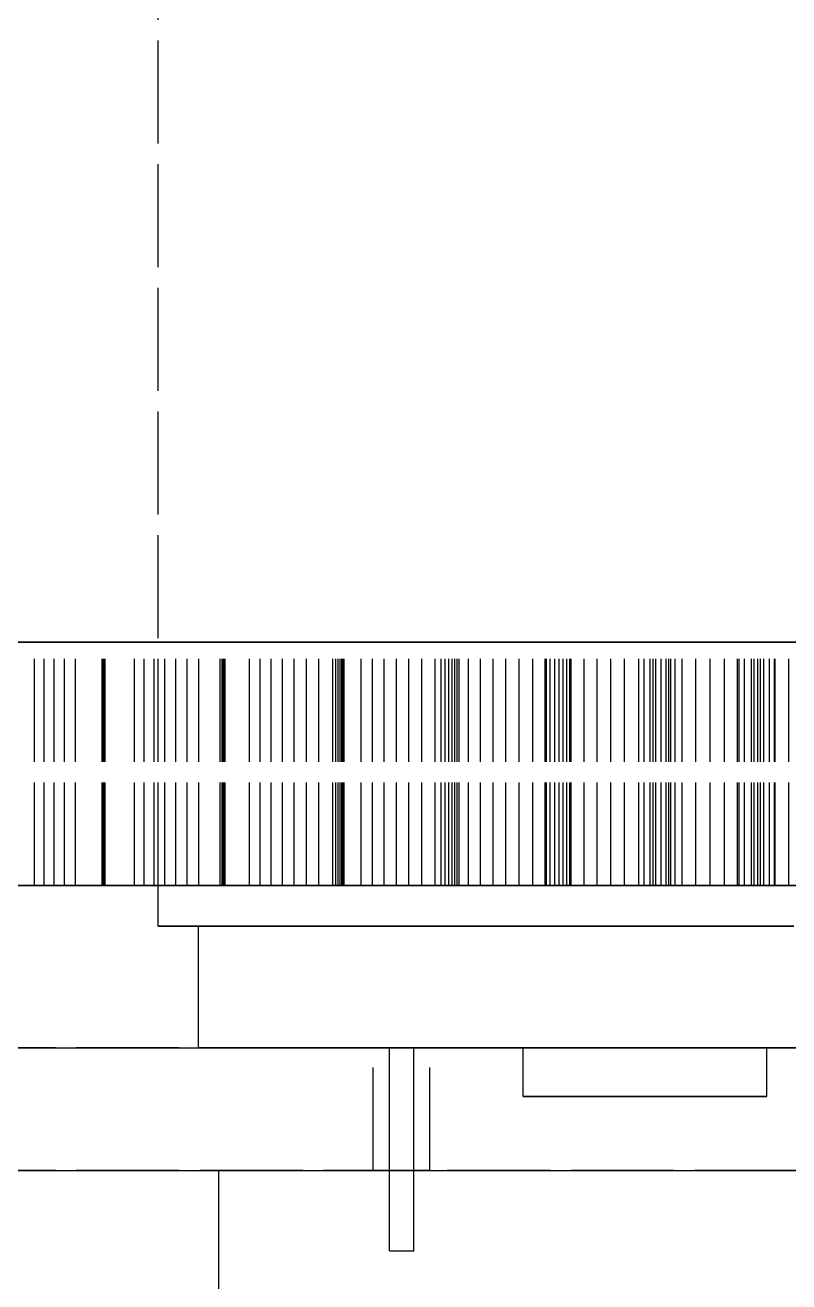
# Model space of a CAD drawing. Header units: millimetres. Extents: x -13 to 272, y -50 to 160.
# Drawn here: x 31.61 to 41.02, y 97.63 to 113.11 of the extents above; entities that cross this region are included whole.
import ezdxf

# ---------------------------------------------------------------- set-up
doc = ezdxf.new("R2010")
doc.units = ezdxf.units.MM
doc.linetypes.add('DASHED', pattern=[1.524, 1.27, -0.254])
doc.layers.add('HIDDEN', color=8, linetype='DASHED')
doc.layers.add('VISIBLE', color=7, linetype='CONTINUOUS')

msp = doc.modelspace()

# ---------------------------------------------------------------- linework, layer by layer
at = {"layer": 'HIDDEN'}
for points in [[(33.25, 102.51), (33.25, 120.31)], [(41.63095, 105.51), (40.86905, 105.51), (40.10714, 105.51), (39.34524, 105.51), (38.58333, 105.51), (37.82143, 105.51), (37.05952, 105.51), (36.29762, 105.51), (35.53571, 105.51), (34.77381, 105.51), (34.0119, 105.51), (33.25, 105.51), (32.4881, 105.51), (31.72619, 105.51), (30.96429, 105.51)], [(30.96429, 105.51), (31.72619, 105.51), (32.4881, 105.51), (33.25, 105.51), (34.0119, 105.51), (34.77381, 105.51), (35.53571, 105.51), (36.29762, 105.51), (37.05952, 105.51), (37.82143, 105.51), (38.58333, 105.51), (39.34524, 105.51), (40.10714, 105.51), (40.86905, 105.51), (41.63095, 105.51)], [(31.1131, 105.51), (31.89484, 105.51), (32.67659, 105.51), (33.45833, 105.51), (34.24008, 105.51), (35.02183, 105.51), (35.80357, 105.51), (36.58532, 105.51), (37.36706, 105.51), (38.14881, 105.51), (38.93056, 105.51), (39.7123, 105.51), (40.49405, 105.51), (41.27579, 105.51)], [(47.25, 105.51), (46.55159, 105.51), (45.85317, 105.51), (45.15476, 105.51), (44.45635, 105.51), (43.75794, 105.51), (43.05952, 105.51), (42.36111, 105.51), (41.6627, 105.51), (40.96429, 105.51), (40.26587, 105.51), (39.56746, 105.51), (38.86905, 105.51), (38.17063, 105.51), (37.47222, 105.51), (36.77381, 105.51), (36.0754, 105.51), (35.37698, 105.51), (34.67857, 105.51), (33.98016, 105.51), (33.28175, 105.51), (32.58333, 105.51), (31.88492, 105.51), (31.18651, 105.51)], [(31.18651, 105.51), (31.88492, 105.51), (32.58333, 105.51), (33.28175, 105.51), (33.98016, 105.51), (34.67857, 105.51), (35.37698, 105.51), (36.0754, 105.51), (36.77381, 105.51), (37.47222, 105.51), (38.17063, 105.51), (38.86905, 105.51), (39.56746, 105.51), (40.26587, 105.51), (40.96429, 105.51), (41.6627, 105.51), (42.36111, 105.51), (43.05952, 105.51), (43.75794, 105.51), (44.45635, 105.51), (45.15476, 105.51), (45.85317, 105.51), (46.55159, 105.51), (47.25, 105.51)], [(31.72567, 105.51), (31.61197, 105.51)], [(31.61197, 105.51), (31.72567, 105.51)], [(31.8447, 105.51), (31.72567, 105.51)], [(31.72567, 105.51), (31.8447, 105.51)], [(31.72567, 102.51), (31.72567, 105.51)], [(31.72567, 102.51), (31.72567, 105.51)], [(31.96879, 105.51), (31.8447, 105.51)], [(31.8447, 105.51), (31.96879, 105.51)], [(31.8447, 102.51), (31.8447, 105.51)], [(31.8447, 102.51), (31.8447, 105.51)], [(32.0977, 105.51), (31.96879, 105.51)], [(31.96879, 105.51), (32.0977, 105.51)], [(31.96879, 102.51), (31.96879, 105.51)], [(31.96879, 102.51), (31.96879, 105.51)], [(32.23123, 105.51), (32.0977, 105.51)], [(32.0977, 105.51), (32.23123, 105.51)], [(32.0977, 102.51), (32.0977, 105.51)], [(32.0977, 102.51), (32.0977, 105.51)], [(32.5604, 105.51), (32.23123, 105.51)], [(32.23123, 105.51), (32.5604, 105.51)], [(32.23123, 102.51), (32.23123, 105.51)], [(32.23123, 102.51), (32.23123, 105.51)], [(32.5776, 105.51), (32.5604, 105.51)], [(32.5604, 105.51), (32.5776, 105.51)], [(32.5604, 102.51), (32.5604, 105.51)], [(32.5604, 102.51), (32.5604, 105.51)], [(32.59004, 105.51), (32.5776, 105.51)], [(32.5776, 105.51), (32.59004, 105.51)], [(32.5776, 102.51), (32.5776, 105.51)], [(32.5776, 102.51), (32.5776, 105.51)], [(32.96007, 105.51), (32.58821, 105.51)], [(32.58821, 105.51), (32.59692, 105.51)], [(32.59692, 105.51), (32.58821, 105.51)], [(32.58821, 105.51), (32.96007, 105.51)], [(32.58821, 102.51), (32.58821, 105.51)], [(32.58821, 102.51), (32.58821, 105.51)], [(32.59754, 105.51), (32.59004, 105.51)], [(32.59004, 105.51), (32.59754, 105.51)], [(32.59004, 102.51), (32.59004, 105.51)], [(32.59004, 102.51), (32.59004, 105.51)], [(32.59692, 105.51), (32.59992, 105.51)], [(32.59992, 105.51), (32.59692, 105.51)], [(32.59692, 102.51), (32.59692, 105.51)], [(32.59692, 102.51), (32.59692, 105.51)], [(32.59992, 105.51), (32.59754, 105.51)], [(32.59754, 105.51), (32.59992, 105.51)], [(32.59754, 102.51), (32.59754, 105.51)], [(32.59754, 102.51), (32.59754, 105.51)], [(32.59992, 102.51), (32.59992, 105.51)], [(32.59992, 102.51), (32.59992, 105.51)], [(33.07921, 105.51), (32.96007, 105.51)], [(32.96007, 105.51), (33.07921, 105.51)], [(32.96007, 102.51), (32.96007, 105.51)], [(32.96007, 102.51), (32.96007, 105.51)], [(33.2039, 105.51), (33.07921, 105.51)], [(33.07921, 105.51), (33.2039, 105.51)], [(33.07921, 102.51), (33.07921, 105.51)], [(33.07921, 102.51), (33.07921, 105.51)], [(33.33379, 105.51), (33.2039, 105.51)], [(33.2039, 105.51), (33.33379, 105.51)], [(33.2039, 102.51), (33.2039, 105.51)], [(33.2039, 102.51), (33.2039, 105.51)], [(33.4686, 105.51), (33.33379, 105.51)], [(33.33379, 105.51), (33.4686, 105.51)], [(33.33379, 102.51), (33.33379, 105.51)], [(33.33379, 102.51), (33.33379, 105.51)], [(33.60809, 105.51), (33.4686, 105.51)], [(33.4686, 105.51), (33.60809, 105.51)], [(33.4686, 102.51), (33.4686, 105.51)], [(33.4686, 102.51), (33.4686, 105.51)], [(33.75208, 105.51), (33.60809, 105.51)], [(33.60809, 105.51), (33.75208, 105.51)], [(33.60809, 102.51), (33.60809, 105.51)], [(33.60809, 102.51), (33.60809, 105.51)], [(34.07299, 105.51), (33.75208, 105.51)], [(33.75208, 105.51), (34.07299, 105.51)], [(33.75208, 102.51), (33.75208, 105.51)], [(33.75208, 102.51), (33.75208, 105.51)], [(34.3786, 105.51), (34.01709, 105.51)], [(34.01709, 105.51), (34.03943, 105.51)], [(34.03943, 105.51), (34.01709, 105.51)], [(34.01709, 105.51), (34.3786, 105.51)], [(34.01709, 102.51), (34.01709, 105.51)], [(34.01709, 102.51), (34.01709, 105.51)], [(34.03943, 105.51), (34.05621, 105.51)], [(34.05621, 105.51), (34.03943, 105.51)], [(34.03943, 102.51), (34.03943, 105.51)], [(34.03943, 102.51), (34.03943, 105.51)], [(34.05621, 105.51), (34.06773, 105.51)], [(34.06773, 105.51), (34.05621, 105.51)], [(34.05621, 102.51), (34.05621, 105.51)], [(34.05621, 102.51), (34.05621, 105.51)], [(34.06773, 105.51), (34.07425, 105.51)], [(34.07425, 105.51), (34.06773, 105.51)], [(34.06773, 102.51), (34.06773, 105.51)], [(34.06773, 102.51), (34.06773, 105.51)], [(34.07595, 105.51), (34.07299, 105.51)], [(34.07299, 105.51), (34.07595, 105.51)], [(34.07299, 102.51), (34.07299, 105.51)], [(34.07299, 102.51), (34.07299, 105.51)], [(34.07425, 105.51), (34.07595, 105.51)], [(34.07595, 105.51), (34.07425, 105.51)], [(34.07425, 102.51), (34.07425, 105.51)], [(34.07425, 102.51), (34.07425, 105.51)], [(34.07595, 102.51), (34.07595, 105.51)], [(34.07595, 102.51), (34.07595, 105.51)], [(34.5083, 105.51), (34.3786, 105.51)], [(34.3786, 105.51), (34.5083, 105.51)], [(34.3786, 102.51), (34.3786, 105.51)], [(34.3786, 102.51), (34.3786, 105.51)], [(34.64338, 105.51), (34.5083, 105.51)], [(34.5083, 105.51), (34.64338, 105.51)], [(34.5083, 102.51), (34.5083, 105.51)], [(34.5083, 102.51), (34.5083, 105.51)], [(34.78349, 105.51), (34.64338, 105.51)], [(34.64338, 105.51), (34.78349, 105.51)], [(34.64338, 102.51), (34.64338, 105.51)], [(34.64338, 102.51), (34.64338, 105.51)], [(34.92836, 105.51), (34.78349, 105.51)], [(34.78349, 105.51), (34.92836, 105.51)], [(34.78349, 102.51), (34.78349, 105.51)], [(34.78349, 102.51), (34.78349, 105.51)], [(35.07776, 105.51), (34.92836, 105.51)], [(34.92836, 105.51), (35.07776, 105.51)], [(34.92836, 102.51), (34.92836, 105.51)], [(34.92836, 102.51), (34.92836, 105.51)], [(35.23151, 105.51), (35.07776, 105.51)], [(35.07776, 105.51), (35.23151, 105.51)], [(35.07776, 102.51), (35.07776, 105.51)], [(35.07776, 102.51), (35.07776, 105.51)], [(35.54259, 105.51), (35.23151, 105.51)], [(35.23151, 105.51), (35.54259, 105.51)], [(35.23151, 102.51), (35.23151, 105.51)], [(35.23151, 102.51), (35.23151, 105.51)], [(35.75266, 105.51), (35.40325, 105.51)], [(35.40325, 105.51), (35.43912, 105.51)], [(35.43912, 105.51), (35.40325, 105.51)], [(35.40325, 105.51), (35.75266, 105.51)], [(35.40325, 102.51), (35.40325, 105.51)], [(35.40325, 102.51), (35.40325, 105.51)], [(35.43912, 105.51), (35.46959, 105.51)], [(35.46959, 105.51), (35.43912, 105.51)], [(35.43912, 102.51), (35.43912, 105.51)], [(35.43912, 102.51), (35.43912, 105.51)], [(35.46959, 105.51), (35.49496, 105.51)], [(35.49496, 105.51), (35.46959, 105.51)], [(35.46959, 102.51), (35.46959, 105.51)], [(35.46959, 102.51), (35.46959, 105.51)], [(35.49496, 105.51), (35.51547, 105.51)], [(35.51547, 105.51), (35.49496, 105.51)], [(35.49496, 102.51), (35.49496, 105.51)], [(35.49496, 102.51), (35.49496, 105.51)], [(35.51547, 105.51), (35.5313, 105.51)], [(35.5313, 105.51), (35.51547, 105.51)], [(35.51547, 102.51), (35.51547, 105.51)], [(35.51547, 102.51), (35.51547, 105.51)], [(35.5313, 105.51), (35.54259, 105.51)], [(35.54259, 105.51), (35.5313, 105.51)], [(35.5313, 102.51), (35.5313, 105.51)], [(35.5313, 102.51), (35.5313, 105.51)], [(35.54259, 102.51), (35.54259, 105.51)], [(35.54259, 102.51), (35.54259, 105.51)], [(35.89228, 105.51), (35.75266, 105.51)], [(35.75266, 105.51), (35.89228, 105.51)], [(35.75266, 102.51), (35.75266, 105.51)], [(35.75266, 102.51), (35.75266, 105.51)], [(36.0371, 105.51), (35.89228, 105.51)], [(35.89228, 105.51), (36.0371, 105.51)], [(35.89228, 102.51), (35.89228, 105.51)], [(35.89228, 102.51), (35.89228, 105.51)], [(36.18675, 105.51), (36.0371, 105.51)], [(36.0371, 105.51), (36.18675, 105.51)], [(36.0371, 102.51), (36.0371, 105.51)], [(36.0371, 102.51), (36.0371, 105.51)], [(36.34098, 105.51), (36.18675, 105.51)], [(36.18675, 105.51), (36.34098, 105.51)], [(36.18675, 102.51), (36.18675, 105.51)], [(36.18675, 102.51), (36.18675, 105.51)], [(36.49956, 105.51), (36.34098, 105.51)], [(36.34098, 105.51), (36.49956, 105.51)], [(36.34098, 102.51), (36.34098, 105.51)], [(36.34098, 102.51), (36.34098, 105.51)], [(36.6623, 105.51), (36.49956, 105.51)], [(36.49956, 105.51), (36.6623, 105.51)], [(36.49956, 102.51), (36.49956, 105.51)], [(36.49956, 102.51), (36.49956, 105.51)], [(36.96205, 105.51), (36.6623, 105.51)], [(36.6623, 105.51), (36.96205, 105.51)], [(36.6623, 102.51), (36.6623, 105.51)], [(36.6623, 102.51), (36.6623, 105.51)], [(37.07555, 105.51), (36.73995, 105.51)], [(36.73995, 105.51), (36.78917, 105.51)], [(36.78917, 105.51), (36.73995, 105.51)], [(36.73995, 105.51), (37.07555, 105.51)], [(36.73995, 102.51), (36.73995, 105.51)], [(36.73995, 102.51), (36.73995, 105.51)], [(36.78917, 105.51), (36.83318, 105.51)], [(36.83318, 105.51), (36.78917, 105.51)], [(36.78917, 102.51), (36.78917, 105.51)], [(36.78917, 102.51), (36.78917, 105.51)], [(36.83318, 105.51), (36.87228, 105.51)], [(36.87228, 105.51), (36.83318, 105.51)], [(36.83318, 102.51), (36.83318, 105.51)], [(36.83318, 102.51), (36.83318, 105.51)], [(36.87228, 105.51), (36.90668, 105.51)], [(36.90668, 105.51), (36.87228, 105.51)], [(36.87228, 102.51), (36.87228, 105.51)], [(36.87228, 102.51), (36.87228, 105.51)], [(36.90668, 105.51), (36.93656, 105.51)], [(36.93656, 105.51), (36.90668, 105.51)], [(36.90668, 102.51), (36.90668, 105.51)], [(36.90668, 102.51), (36.90668, 105.51)], [(36.93656, 105.51), (36.96205, 105.51)], [(36.96205, 105.51), (36.93656, 105.51)], [(36.93656, 102.51), (36.93656, 105.51)], [(36.93656, 102.51), (36.93656, 105.51)], [(36.96205, 102.51), (36.96205, 105.51)], [(36.96205, 102.51), (36.96205, 105.51)], [(37.22442, 105.51), (37.07555, 105.51)], [(37.07555, 105.51), (37.22442, 105.51)], [(37.07555, 102.51), (37.07555, 105.51)], [(37.07555, 102.51), (37.07555, 105.51)], [(37.37826, 105.51), (37.22442, 105.51)], [(37.22442, 105.51), (37.37826, 105.51)], [(37.22442, 102.51), (37.22442, 105.51)], [(37.22442, 102.51), (37.22442, 105.51)], [(37.53672, 105.51), (37.37826, 105.51)], [(37.37826, 105.51), (37.53672, 105.51)], [(37.37826, 102.51), (37.37826, 105.51)], [(37.37826, 102.51), (37.37826, 105.51)], [(37.69956, 105.51), (37.53672, 105.51)], [(37.53672, 105.51), (37.69956, 105.51)], [(37.53672, 102.51), (37.53672, 105.51)], [(37.53672, 102.51), (37.53672, 105.51)], [(37.86654, 105.51), (37.69956, 105.51)], [(37.69956, 105.51), (37.86654, 105.51)], [(37.69956, 102.51), (37.69956, 105.51)], [(37.69956, 102.51), (37.69956, 105.51)], [(38.0375, 105.51), (37.86654, 105.51)], [(37.86654, 105.51), (38.0375, 105.51)], [(37.86654, 102.51), (37.86654, 105.51)], [(37.86654, 102.51), (37.86654, 105.51)], [(38.34083, 105.51), (38.02068, 105.51)], [(38.02068, 105.51), (38.083, 105.51)], [(38.083, 105.51), (38.02068, 105.51)], [(38.02068, 105.51), (38.34083, 105.51)], [(38.02068, 102.51), (38.02068, 105.51)], [(38.02068, 102.51), (38.02068, 105.51)], [(38.32444, 105.51), (38.0375, 105.51)], [(38.0375, 105.51), (38.32444, 105.51)], [(38.0375, 102.51), (38.0375, 105.51)], [(38.0375, 102.51), (38.0375, 105.51)], [(38.083, 105.51), (38.14034, 105.51)], [(38.14034, 105.51), (38.083, 105.51)], [(38.083, 102.51), (38.083, 105.51)], [(38.083, 102.51), (38.083, 105.51)], [(38.14034, 105.51), (38.19297, 105.51)], [(38.19297, 105.51), (38.14034, 105.51)], [(38.14034, 102.51), (38.14034, 105.51)], [(38.14034, 102.51), (38.14034, 105.51)], [(38.19297, 105.51), (38.2411, 105.51)], [(38.2411, 105.51), (38.19297, 105.51)], [(38.19297, 102.51), (38.19297, 105.51)], [(38.19297, 102.51), (38.19297, 105.51)], [(38.2411, 105.51), (38.28488, 105.51)], [(38.28488, 105.51), (38.2411, 105.51)], [(38.2411, 102.51), (38.2411, 105.51)], [(38.2411, 102.51), (38.2411, 105.51)], [(38.28488, 105.51), (38.32444, 105.51)], [(38.32444, 105.51), (38.28488, 105.51)], [(38.28488, 102.51), (38.28488, 105.51)], [(38.28488, 102.51), (38.28488, 105.51)], [(38.32444, 102.51), (38.32444, 105.51)], [(38.32444, 102.51), (38.32444, 105.51)], [(38.49822, 105.51), (38.34083, 105.51)], [(38.34083, 105.51), (38.49822, 105.51)], [(38.34083, 102.51), (38.34083, 105.51)], [(38.34083, 102.51), (38.34083, 105.51)], [(38.66033, 105.51), (38.49822, 105.51)], [(38.49822, 105.51), (38.66033, 105.51)], [(38.49822, 102.51), (38.49822, 105.51)], [(38.49822, 102.51), (38.49822, 105.51)], [(38.82684, 105.51), (38.66033, 105.51)], [(38.66033, 105.51), (38.82684, 105.51)], [(38.66033, 102.51), (38.66033, 105.51)], [(38.66033, 102.51), (38.66033, 105.51)], [(38.99748, 105.51), (38.82684, 105.51)], [(38.82684, 105.51), (38.99748, 105.51)], [(38.82684, 102.51), (38.82684, 105.51)], [(38.82684, 102.51), (38.82684, 105.51)], [(39.17206, 105.51), (38.99748, 105.51)], [(38.99748, 105.51), (39.17206, 105.51)], [(38.99748, 102.51), (38.99748, 105.51)], [(38.99748, 102.51), (38.99748, 105.51)], [(39.3504, 105.51), (39.17206, 105.51)], [(39.17206, 105.51), (39.3504, 105.51)], [(39.17206, 102.51), (39.17206, 105.51)], [(39.17206, 102.51), (39.17206, 105.51)], [(39.54233, 105.51), (39.23918, 105.51)], [(39.23918, 105.51), (39.31431, 105.51)], [(39.31431, 105.51), (39.23918, 105.51)], [(39.23918, 105.51), (39.54233, 105.51)], [(39.23918, 102.51), (39.23918, 105.51)], [(39.23918, 102.51), (39.23918, 105.51)], [(39.31431, 105.51), (39.38471, 105.51)], [(39.38471, 105.51), (39.31431, 105.51)], [(39.31431, 102.51), (39.31431, 105.51)], [(39.31431, 102.51), (39.31431, 105.51)], [(39.62314, 105.51), (39.3504, 105.51)], [(39.3504, 105.51), (39.62314, 105.51)], [(39.3504, 102.51), (39.3504, 105.51)], [(39.3504, 102.51), (39.3504, 105.51)], [(39.38471, 105.51), (39.45061, 105.51)], [(39.45061, 105.51), (39.38471, 105.51)], [(39.38471, 102.51), (39.38471, 105.51)], [(39.38471, 102.51), (39.38471, 105.51)], [(39.45061, 105.51), (39.51223, 105.51)], [(39.51223, 105.51), (39.45061, 105.51)], [(39.45061, 102.51), (39.45061, 105.51)], [(39.45061, 102.51), (39.45061, 105.51)], [(39.51223, 105.51), (39.5697, 105.51)], [(39.5697, 105.51), (39.51223, 105.51)], [(39.51223, 102.51), (39.51223, 105.51)], [(39.51223, 102.51), (39.51223, 105.51)], [(39.70748, 105.51), (39.54233, 105.51)], [(39.54233, 105.51), (39.70748, 105.51)], [(39.54233, 102.51), (39.54233, 105.51)], [(39.54233, 102.51), (39.54233, 105.51)], [(39.5697, 105.51), (39.62314, 105.51)], [(39.62314, 105.51), (39.5697, 105.51)], [(39.5697, 102.51), (39.5697, 105.51)], [(39.5697, 102.51), (39.5697, 105.51)], [(39.62314, 102.51), (39.62314, 105.51)], [(39.62314, 102.51), (39.62314, 105.51)], [(39.87707, 105.51), (39.70748, 105.51)], [(39.70748, 105.51), (39.87707, 105.51)], [(39.70748, 102.51), (39.70748, 105.51)], [(39.70748, 102.51), (39.70748, 105.51)], [(40.05081, 105.51), (39.87707, 105.51)], [(39.87707, 105.51), (40.05081, 105.51)], [(39.87707, 102.51), (39.87707, 105.51)], [(39.87707, 102.51), (39.87707, 105.51)], [(40.22843, 105.51), (40.05081, 105.51)], [(40.05081, 105.51), (40.22843, 105.51)], [(40.05081, 102.51), (40.05081, 105.51)], [(40.05081, 102.51), (40.05081, 105.51)], [(40.40976, 105.51), (40.22843, 105.51)], [(40.22843, 105.51), (40.40976, 105.51)], [(40.22843, 102.51), (40.22843, 105.51)], [(40.22843, 102.51), (40.22843, 105.51)], [(40.6742, 105.51), (40.38953, 105.51)], [(40.38953, 105.51), (40.47711, 105.51)], [(40.47711, 105.51), (40.38953, 105.51)], [(40.38953, 105.51), (40.6742, 105.51)], [(40.38953, 102.51), (40.38953, 105.51)], [(40.38953, 102.51), (40.38953, 105.51)], [(40.59461, 105.51), (40.40976, 105.51)], [(40.40976, 105.51), (40.59461, 105.51)], [(40.40976, 102.51), (40.40976, 105.51)], [(40.40976, 102.51), (40.40976, 105.51)], [(40.47711, 105.51), (40.5602, 105.51)], [(40.5602, 105.51), (40.47711, 105.51)], [(40.47711, 102.51), (40.47711, 105.51)], [(40.47711, 102.51), (40.47711, 105.51)], [(40.5602, 105.51), (40.63907, 105.51)], [(40.63907, 105.51), (40.5602, 105.51)], [(40.5602, 102.51), (40.5602, 105.51)], [(40.5602, 102.51), (40.5602, 105.51)], [(40.85182, 105.51), (40.59461, 105.51)], [(40.59461, 105.51), (40.85182, 105.51)], [(40.59461, 102.51), (40.59461, 105.51)], [(40.59461, 102.51), (40.59461, 105.51)], [(40.63907, 105.51), (40.71387, 105.51)], [(40.71387, 105.51), (40.63907, 105.51)], [(40.63907, 102.51), (40.63907, 105.51)], [(40.63907, 102.51), (40.63907, 105.51)], [(40.8463, 105.51), (40.6742, 105.51)], [(40.6742, 105.51), (40.8463, 105.51)], [(40.6742, 102.51), (40.6742, 105.51)], [(40.6742, 102.51), (40.6742, 105.51)], [(40.71387, 105.51), (40.78475, 105.51)], [(40.78475, 105.51), (40.71387, 105.51)], [(40.71387, 102.51), (40.71387, 105.51)], [(40.71387, 102.51), (40.71387, 105.51)], [(40.78475, 105.51), (40.85182, 105.51)], [(40.85182, 105.51), (40.78475, 105.51)], [(40.78475, 102.51), (40.78475, 105.51)], [(40.78475, 102.51), (40.78475, 105.51)], [(41.02255, 105.51), (40.8463, 105.51)], [(40.8463, 105.51), (41.02255, 105.51)], [(40.8463, 102.51), (40.8463, 105.51)], [(40.8463, 102.51), (40.8463, 105.51)], [(40.85182, 102.51), (40.85182, 105.51)], [(40.85182, 102.51), (40.85182, 105.51)], [(41.02255, 105.51), (41.20267, 105.51)], [(41.02255, 102.51), (41.02255, 105.51)], [(41.02255, 102.51), (41.02255, 105.51)], [(31.1131, 102.51), (31.89484, 102.51), (32.67659, 102.51), (33.45833, 102.51), (34.24008, 102.51), (35.02183, 102.51), (35.80357, 102.51), (36.58532, 102.51), (37.36706, 102.51), (38.14881, 102.51), (38.93056, 102.51), (39.7123, 102.51), (40.49405, 102.51), (41.27579, 102.51)], [(31.72567, 102.51), (31.61197, 102.51)], [(31.61197, 102.51), (31.72567, 102.51)], [(31.8447, 102.51), (31.72567, 102.51)], [(31.72567, 102.51), (31.8447, 102.51)], [(31.96879, 102.51), (31.8447, 102.51)], [(31.8447, 102.51), (31.96879, 102.51)], [(32.0977, 102.51), (31.96879, 102.51)], [(31.96879, 102.51), (32.0977, 102.51)], [(32.23123, 102.51), (32.0977, 102.51)], [(32.0977, 102.51), (32.23123, 102.51)], [(32.5604, 102.51), (32.23123, 102.51)], [(32.23123, 102.51), (32.5604, 102.51)], [(32.5776, 102.51), (32.5604, 102.51)], [(32.5604, 102.51), (32.5776, 102.51)], [(32.59004, 102.51), (32.5776, 102.51)], [(32.5776, 102.51), (32.59004, 102.51)], [(32.96007, 102.51), (32.58821, 102.51)], [(32.58821, 102.51), (32.59692, 102.51)], [(32.59692, 102.51), (32.58821, 102.51)], [(32.58821, 102.51), (32.96007, 102.51)], [(32.59754, 102.51), (32.59004, 102.51)], [(32.59004, 102.51), (32.59754, 102.51)], [(32.59692, 102.51), (32.59992, 102.51)], [(32.59992, 102.51), (32.59692, 102.51)], [(32.59992, 102.51), (32.59754, 102.51)], [(32.59754, 102.51), (32.59992, 102.51)], [(33.07921, 102.51), (32.96007, 102.51)], [(32.96007, 102.51), (33.07921, 102.51)], [(33.2039, 102.51), (33.07921, 102.51)], [(33.07921, 102.51), (33.2039, 102.51)], [(33.33379, 102.51), (33.2039, 102.51)], [(33.2039, 102.51), (33.33379, 102.51)], [(33.4686, 102.51), (33.33379, 102.51)], [(33.33379, 102.51), (33.4686, 102.51)], [(33.60809, 102.51), (33.4686, 102.51)], [(33.4686, 102.51), (33.60809, 102.51)], [(33.75208, 102.51), (33.60809, 102.51)], [(33.60809, 102.51), (33.75208, 102.51)], [(34.07299, 102.51), (33.75208, 102.51)], [(33.75208, 102.51), (34.07299, 102.51)], [(34.3786, 102.51), (34.01709, 102.51)], [(34.01709, 102.51), (34.03943, 102.51)], [(34.03943, 102.51), (34.01709, 102.51)], [(34.01709, 102.51), (34.3786, 102.51)], [(34.03943, 102.51), (34.05621, 102.51)], [(34.05621, 102.51), (34.03943, 102.51)], [(34.05621, 102.51), (34.06773, 102.51)], [(34.06773, 102.51), (34.05621, 102.51)], [(34.06773, 102.51), (34.07425, 102.51)], [(34.07425, 102.51), (34.06773, 102.51)], [(34.07595, 102.51), (34.07299, 102.51)], [(34.07299, 102.51), (34.07595, 102.51)], [(34.07425, 102.51), (34.07595, 102.51)], [(34.07595, 102.51), (34.07425, 102.51)], [(34.5083, 102.51), (34.3786, 102.51)], [(34.3786, 102.51), (34.5083, 102.51)], [(34.64338, 102.51), (34.5083, 102.51)], [(34.5083, 102.51), (34.64338, 102.51)], [(34.78349, 102.51), (34.64338, 102.51)], [(34.64338, 102.51), (34.78349, 102.51)], [(34.92836, 102.51), (34.78349, 102.51)], [(34.78349, 102.51), (34.92836, 102.51)], [(35.07776, 102.51), (34.92836, 102.51)], [(34.92836, 102.51), (35.07776, 102.51)], [(35.23151, 102.51), (35.07776, 102.51)], [(35.07776, 102.51), (35.23151, 102.51)], [(35.54259, 102.51), (35.23151, 102.51)], [(35.23151, 102.51), (35.54259, 102.51)], [(35.75266, 102.51), (35.40325, 102.51)], [(35.40325, 102.51), (35.43912, 102.51)], [(35.43912, 102.51), (35.40325, 102.51)], [(35.40325, 102.51), (35.75266, 102.51)], [(35.43912, 102.51), (35.46959, 102.51)], [(35.46959, 102.51), (35.43912, 102.51)], [(35.46959, 102.51), (35.49496, 102.51)], [(35.49496, 102.51), (35.46959, 102.51)], [(35.49496, 102.51), (35.51547, 102.51)], [(35.51547, 102.51), (35.49496, 102.51)], [(35.51547, 102.51), (35.5313, 102.51)], [(35.5313, 102.51), (35.51547, 102.51)], [(35.5313, 102.51), (35.54259, 102.51)], [(35.54259, 102.51), (35.5313, 102.51)], [(35.89228, 102.51), (35.75266, 102.51)], [(35.75266, 102.51), (35.89228, 102.51)], [(36.0371, 102.51), (35.89228, 102.51)], [(35.89228, 102.51), (36.0371, 102.51)], [(36.18675, 102.51), (36.0371, 102.51)], [(36.0371, 102.51), (36.18675, 102.51)], [(36.34098, 102.51), (36.18675, 102.51)], [(36.18675, 102.51), (36.34098, 102.51)], [(36.49956, 102.51), (36.34098, 102.51)], [(36.34098, 102.51), (36.49956, 102.51)], [(36.6623, 102.51), (36.49956, 102.51)], [(36.49956, 102.51), (36.6623, 102.51)], [(36.96205, 102.51), (36.6623, 102.51)], [(36.6623, 102.51), (36.96205, 102.51)], [(37.07555, 102.51), (36.73995, 102.51)], [(36.73995, 102.51), (36.78917, 102.51)], [(36.78917, 102.51), (36.73995, 102.51)], [(36.73995, 102.51), (37.07555, 102.51)], [(36.78917, 102.51), (36.83318, 102.51)], [(36.83318, 102.51), (36.78917, 102.51)], [(36.83318, 102.51), (36.87228, 102.51)], [(36.87228, 102.51), (36.83318, 102.51)], [(36.87228, 102.51), (36.90668, 102.51)], [(36.90668, 102.51), (36.87228, 102.51)], [(36.90668, 102.51), (36.93656, 102.51)], [(36.93656, 102.51), (36.90668, 102.51)], [(36.93656, 102.51), (36.96205, 102.51)], [(36.96205, 102.51), (36.93656, 102.51)], [(37.22442, 102.51), (37.07555, 102.51)], [(37.07555, 102.51), (37.22442, 102.51)], [(37.37826, 102.51), (37.22442, 102.51)], [(37.22442, 102.51), (37.37826, 102.51)], [(37.53672, 102.51), (37.37826, 102.51)], [(37.37826, 102.51), (37.53672, 102.51)], [(37.69956, 102.51), (37.53672, 102.51)], [(37.53672, 102.51), (37.69956, 102.51)], [(37.86654, 102.51), (37.69956, 102.51)], [(37.69956, 102.51), (37.86654, 102.51)], [(38.0375, 102.51), (37.86654, 102.51)], [(37.86654, 102.51), (38.0375, 102.51)], [(38.34083, 102.51), (38.02068, 102.51)], [(38.02068, 102.51), (38.083, 102.51)], [(38.083, 102.51), (38.02068, 102.51)], [(38.02068, 102.51), (38.34083, 102.51)], [(38.32444, 102.51), (38.0375, 102.51)], [(38.0375, 102.51), (38.32444, 102.51)], [(38.083, 102.51), (38.14034, 102.51)], [(38.14034, 102.51), (38.083, 102.51)], [(38.14034, 102.51), (38.19297, 102.51)], [(38.19297, 102.51), (38.14034, 102.51)], [(38.19297, 102.51), (38.2411, 102.51)], [(38.2411, 102.51), (38.19297, 102.51)], [(38.2411, 102.51), (38.28488, 102.51)], [(38.28488, 102.51), (38.2411, 102.51)], [(38.28488, 102.51), (38.32444, 102.51)], [(38.32444, 102.51), (38.28488, 102.51)], [(38.49822, 102.51), (38.34083, 102.51)], [(38.34083, 102.51), (38.49822, 102.51)], [(38.66033, 102.51), (38.49822, 102.51)], [(38.49822, 102.51), (38.66033, 102.51)], [(38.82684, 102.51), (38.66033, 102.51)], [(38.66033, 102.51), (38.82684, 102.51)], [(38.99748, 102.51), (38.82684, 102.51)], [(38.82684, 102.51), (38.99748, 102.51)], [(39.17206, 102.51), (38.99748, 102.51)], [(38.99748, 102.51), (39.17206, 102.51)], [(39.3504, 102.51), (39.17206, 102.51)], [(39.17206, 102.51), (39.3504, 102.51)], [(39.54233, 102.51), (39.23918, 102.51)], [(39.23918, 102.51), (39.31431, 102.51)], [(39.31431, 102.51), (39.23918, 102.51)], [(39.23918, 102.51), (39.54233, 102.51)], [(39.31431, 102.51), (39.38471, 102.51)], [(39.38471, 102.51), (39.31431, 102.51)], [(39.62314, 102.51), (39.3504, 102.51)], [(39.3504, 102.51), (39.62314, 102.51)], [(39.38471, 102.51), (39.45061, 102.51)], [(39.45061, 102.51), (39.38471, 102.51)], [(39.45061, 102.51), (39.51223, 102.51)], [(39.51223, 102.51), (39.45061, 102.51)], [(39.51223, 102.51), (39.5697, 102.51)], [(39.5697, 102.51), (39.51223, 102.51)], [(39.70748, 102.51), (39.54233, 102.51)], [(39.54233, 102.51), (39.70748, 102.51)], [(39.5697, 102.51), (39.62314, 102.51)], [(39.62314, 102.51), (39.5697, 102.51)], [(39.87707, 102.51), (39.70748, 102.51)], [(39.70748, 102.51), (39.87707, 102.51)], [(40.05081, 102.51), (39.87707, 102.51)], [(39.87707, 102.51), (40.05081, 102.51)], [(40.22843, 102.51), (40.05081, 102.51)], [(40.05081, 102.51), (40.22843, 102.51)], [(40.40976, 102.51), (40.22843, 102.51)], [(40.22843, 102.51), (40.40976, 102.51)], [(40.6742, 102.51), (40.38953, 102.51)], [(40.38953, 102.51), (40.47711, 102.51)], [(40.47711, 102.51), (40.38953, 102.51)], [(40.38953, 102.51), (40.6742, 102.51)], [(40.59461, 102.51), (40.40976, 102.51)], [(40.40976, 102.51), (40.59461, 102.51)], [(40.47711, 102.51), (40.5602, 102.51)], [(40.5602, 102.51), (40.47711, 102.51)], [(40.5602, 102.51), (40.63907, 102.51)], [(40.63907, 102.51), (40.5602, 102.51)], [(40.85182, 102.51), (40.59461, 102.51)], [(40.59461, 102.51), (40.85182, 102.51)], [(40.63907, 102.51), (40.71387, 102.51)], [(40.71387, 102.51), (40.63907, 102.51)], [(40.8463, 102.51), (40.6742, 102.51)], [(40.6742, 102.51), (40.8463, 102.51)], [(40.71387, 102.51), (40.78475, 102.51)], [(40.78475, 102.51), (40.71387, 102.51)], [(40.78475, 102.51), (40.85182, 102.51)], [(40.85182, 102.51), (40.78475, 102.51)], [(41.02255, 102.51), (40.8463, 102.51)], [(40.8463, 102.51), (41.02255, 102.51)], [(41.02255, 102.51), (41.20267, 102.51)], [(33.25, 102.01), (33.44048, 102.01), (33.63095, 102.01), (33.82143, 102.01), (34.0119, 102.01), (34.20238, 102.01), (34.39286, 102.01), (34.58333, 102.01), (34.77381, 102.01), (34.96429, 102.01), (35.15476, 102.01), (35.34524, 102.01), (35.53571, 102.01), (35.72619, 102.01), (35.91667, 102.01), (36.10714, 102.01), (36.29762, 102.01), (36.4881, 102.01), (36.67857, 102.01), (36.86905, 102.01), (37.05952, 102.01), (37.25, 102.01), (37.44048, 102.01), (37.63095, 102.01), (37.82143, 102.01), (38.0119, 102.01), (38.20238, 102.01), (38.39286, 102.01), (38.58333, 102.01), (38.77381, 102.01), (38.96429, 102.01), (39.15476, 102.01), (39.34524, 102.01), (39.53571, 102.01), (39.72619, 102.01), (39.91667, 102.01), (40.10714, 102.01), (40.29762, 102.01), (40.4881, 102.01), (40.67857, 102.01), (40.86905, 102.01), (41.05952, 102.01)], [(41.08333, 102.01), (40.90873, 102.01), (40.73413, 102.01), (40.55952, 102.01), (40.38492, 102.01), (40.21032, 102.01), (40.03571, 102.01), (39.86111, 102.01), (39.68651, 102.01), (39.5119, 102.01), (39.3373, 102.01), (39.1627, 102.01), (38.9881, 102.01), (38.81349, 102.01), (38.63889, 102.01), (38.46429, 102.01), (38.28968, 102.01), (38.11508, 102.01), (37.94048, 102.01), (37.76587, 102.01), (37.59127, 102.01), (37.41667, 102.01), (37.24206, 102.01), (37.06746, 102.01), (36.89286, 102.01), (36.71825, 102.01), (36.54365, 102.01), (36.36905, 102.01), (36.19444, 102.01), (36.01984, 102.01), (35.84524, 102.01), (35.67063, 102.01), (35.49603, 102.01), (35.32143, 102.01), (35.14683, 102.01), (34.97222, 102.01), (34.79762, 102.01), (34.62302, 102.01), (34.44841, 102.01), (34.27381, 102.01), (34.09921, 102.01), (33.9246, 102.01), (33.75, 102.01)], [(33.75, 102.01), (33.9246, 102.01), (34.09921, 102.01), (34.27381, 102.01), (34.44841, 102.01), (34.62302, 102.01), (34.79762, 102.01), (34.97222, 102.01), (35.14683, 102.01), (35.32143, 102.01), (35.49603, 102.01), (35.67063, 102.01), (35.84524, 102.01), (36.01984, 102.01), (36.19444, 102.01), (36.36905, 102.01), (36.54365, 102.01), (36.71825, 102.01), (36.89286, 102.01), (37.06746, 102.01), (37.24206, 102.01), (37.41667, 102.01), (37.59127, 102.01), (37.76587, 102.01), (37.94048, 102.01), (38.11508, 102.01), (38.28968, 102.01), (38.46429, 102.01), (38.63889, 102.01), (38.81349, 102.01), (38.9881, 102.01), (39.1627, 102.01), (39.3373, 102.01), (39.5119, 102.01), (39.68651, 102.01), (39.86111, 102.01), (40.03571, 102.01), (40.21032, 102.01), (40.38492, 102.01), (40.55952, 102.01), (40.73413, 102.01), (40.90873, 102.01), (41.08333, 102.01)], [(48.75, 100.51), (1.75, 100.51)], [(41.08333, 100.51), (40.90873, 100.51), (40.73413, 100.51), (40.55952, 100.51), (40.38492, 100.51), (40.21032, 100.51), (40.03571, 100.51), (39.86111, 100.51), (39.68651, 100.51), (39.5119, 100.51), (39.3373, 100.51), (39.1627, 100.51), (38.9881, 100.51), (38.81349, 100.51), (38.63889, 100.51), (38.46429, 100.51), (38.28968, 100.51), (38.11508, 100.51), (37.94048, 100.51), (37.76587, 100.51), (37.59127, 100.51), (37.41667, 100.51), (37.24206, 100.51), (37.06746, 100.51), (36.89286, 100.51), (36.71825, 100.51), (36.54365, 100.51), (36.36905, 100.51), (36.19444, 100.51), (36.01984, 100.51), (35.84524, 100.51), (35.67063, 100.51), (35.49603, 100.51), (35.32143, 100.51), (35.14683, 100.51), (34.97222, 100.51), (34.79762, 100.51), (34.62302, 100.51), (34.44841, 100.51), (34.27381, 100.51), (34.09921, 100.51), (33.9246, 100.51), (33.75, 100.51)], [(33.75, 100.51), (33.9246, 100.51), (34.09921, 100.51), (34.27381, 100.51), (34.44841, 100.51), (34.62302, 100.51), (34.79762, 100.51), (34.97222, 100.51), (35.14683, 100.51), (35.32143, 100.51), (35.49603, 100.51), (35.67063, 100.51), (35.84524, 100.51), (36.01984, 100.51), (36.19444, 100.51), (36.36905, 100.51), (36.54365, 100.51), (36.71825, 100.51), (36.89286, 100.51), (37.06746, 100.51), (37.24206, 100.51), (37.41667, 100.51), (37.59127, 100.51), (37.76587, 100.51), (37.94048, 100.51), (38.11508, 100.51), (38.28968, 100.51), (38.46429, 100.51), (38.63889, 100.51), (38.81349, 100.51), (38.9881, 100.51), (39.1627, 100.51), (39.3373, 100.51), (39.5119, 100.51), (39.68651, 100.51), (39.86111, 100.51), (40.03571, 100.51), (40.21032, 100.51), (40.38492, 100.51), (40.55952, 100.51), (40.73413, 100.51), (40.90873, 100.51), (41.08333, 100.51)], [(36.6, 100.51), (36.58889, 100.51), (36.57778, 100.51), (36.56667, 100.51), (36.55556, 100.51), (36.54444, 100.51), (36.53333, 100.51), (36.52222, 100.51), (36.51111, 100.51), (36.5, 100.51), (36.48889, 100.51), (36.47778, 100.51), (36.46667, 100.51), (36.45556, 100.51), (36.44444, 100.51), (36.43333, 100.51), (36.42222, 100.51), (36.41111, 100.51), (36.4, 100.51), (36.38889, 100.51), (36.37778, 100.51), (36.36667, 100.51), (36.35556, 100.51), (36.34444, 100.51), (36.33333, 100.51), (36.32222, 100.51), (36.31111, 100.51), (36.3, 100.51), (36.28889, 100.51), (36.27778, 100.51), (36.26667, 100.51), (36.25556, 100.51), (36.24444, 100.51), (36.23333, 100.51), (36.22222, 100.51), (36.21111, 100.51), (36.2, 100.51), (36.18889, 100.51), (36.17778, 100.51), (36.16667, 100.51), (36.15556, 100.51), (36.14444, 100.51), (36.13333, 100.51), (36.12222, 100.51), (36.11111, 100.51), (36.1, 100.51), (36.08889, 100.51), (36.07778, 100.51), (36.06667, 100.51), (36.05556, 100.51), (36.04444, 100.51), (36.03333, 100.51), (36.02222, 100.51), (36.01111, 100.51), (36, 100.51), (35.98889, 100.51), (35.97778, 100.51), (35.96667, 100.51), (35.95556, 100.51), (35.94444, 100.51), (35.93333, 100.51), (35.92222, 100.51), (35.91111, 100.51), (35.9, 100.51)], [(35.9, 100.51), (35.91111, 100.51), (35.92222, 100.51), (35.93333, 100.51), (35.94444, 100.51), (35.95556, 100.51), (35.96667, 100.51), (35.97778, 100.51), (35.98889, 100.51), (36, 100.51), (36.01111, 100.51), (36.02222, 100.51), (36.03333, 100.51), (36.04444, 100.51), (36.05556, 100.51), (36.06667, 100.51), (36.07778, 100.51), (36.08889, 100.51), (36.1, 100.51), (36.11111, 100.51), (36.12222, 100.51), (36.13333, 100.51), (36.14444, 100.51), (36.15556, 100.51), (36.16667, 100.51), (36.17778, 100.51), (36.18889, 100.51), (36.2, 100.51), (36.21111, 100.51), (36.22222, 100.51), (36.23333, 100.51), (36.24444, 100.51), (36.25556, 100.51), (36.26667, 100.51), (36.27778, 100.51), (36.28889, 100.51), (36.3, 100.51), (36.31111, 100.51), (36.32222, 100.51), (36.33333, 100.51), (36.34444, 100.51), (36.35556, 100.51), (36.36667, 100.51), (36.37778, 100.51), (36.38889, 100.51), (36.4, 100.51), (36.41111, 100.51), (36.42222, 100.51), (36.43333, 100.51), (36.44444, 100.51), (36.45556, 100.51), (36.46667, 100.51), (36.47778, 100.51), (36.48889, 100.51), (36.5, 100.51), (36.51111, 100.51), (36.52222, 100.51), (36.53333, 100.51), (36.54444, 100.51), (36.55556, 100.51), (36.56667, 100.51), (36.57778, 100.51), (36.58889, 100.51), (36.6, 100.51)], [(35.9, 99), (35.9, 100.51)], [(35.9, 99), (35.9, 100.51)], [(36.1, 100.51), (36.4, 100.51)], [(36.1, 100.51), (36.4, 100.51)], [(36.1, 98.01), (36.1, 100.51)], [(36.1, 99), (36.1, 100.51)], [(36.4, 99), (36.4, 100.51)], [(36.4, 98.01), (36.4, 100.51)], [(36.6, 99), (36.6, 100.51)], [(36.6, 99), (36.6, 100.51)], [(40.75, 100.51), (40.70238, 100.51), (40.65476, 100.51), (40.60714, 100.51), (40.55952, 100.51), (40.5119, 100.51), (40.46429, 100.51), (40.41667, 100.51), (40.36905, 100.51), (40.32143, 100.51), (40.27381, 100.51), (40.22619, 100.51), (40.17857, 100.51), (40.13095, 100.51), (40.08333, 100.51), (40.03571, 100.51), (39.9881, 100.51), (39.94048, 100.51), (39.89286, 100.51), (39.84524, 100.51), (39.79762, 100.51), (39.75, 100.51), (39.70238, 100.51), (39.65476, 100.51), (39.60714, 100.51), (39.55952, 100.51), (39.5119, 100.51), (39.46429, 100.51), (39.41667, 100.51), (39.36905, 100.51), (39.32143, 100.51), (39.27381, 100.51), (39.22619, 100.51), (39.17857, 100.51), (39.13095, 100.51), (39.08333, 100.51), (39.03571, 100.51), (38.9881, 100.51), (38.94048, 100.51), (38.89286, 100.51), (38.84524, 100.51), (38.79762, 100.51), (38.75, 100.51), (38.70238, 100.51), (38.65476, 100.51), (38.60714, 100.51), (38.55952, 100.51), (38.5119, 100.51), (38.46429, 100.51), (38.41667, 100.51), (38.36905, 100.51), (38.32143, 100.51), (38.27381, 100.51), (38.22619, 100.51), (38.17857, 100.51), (38.13095, 100.51), (38.08333, 100.51), (38.03571, 100.51), (37.9881, 100.51), (37.94048, 100.51), (37.89286, 100.51), (37.84524, 100.51), (37.79762, 100.51), (37.75, 100.51)], [(37.75, 100.51), (37.79762, 100.51), (37.84524, 100.51), (37.89286, 100.51), (37.94048, 100.51), (37.9881, 100.51), (38.03571, 100.51), (38.08333, 100.51), (38.13095, 100.51), (38.17857, 100.51), (38.22619, 100.51), (38.27381, 100.51), (38.32143, 100.51), (38.36905, 100.51), (38.41667, 100.51), (38.46429, 100.51), (38.5119, 100.51), (38.55952, 100.51), (38.60714, 100.51), (38.65476, 100.51), (38.70238, 100.51), (38.75, 100.51), (38.79762, 100.51), (38.84524, 100.51), (38.89286, 100.51), (38.94048, 100.51), (38.9881, 100.51), (39.03571, 100.51), (39.08333, 100.51), (39.13095, 100.51), (39.17857, 100.51), (39.22619, 100.51), (39.27381, 100.51), (39.32143, 100.51), (39.36905, 100.51), (39.41667, 100.51), (39.46429, 100.51), (39.5119, 100.51), (39.55952, 100.51), (39.60714, 100.51), (39.65476, 100.51), (39.70238, 100.51), (39.75, 100.51), (39.79762, 100.51), (39.84524, 100.51), (39.89286, 100.51), (39.94048, 100.51), (39.9881, 100.51), (40.03571, 100.51), (40.08333, 100.51), (40.13095, 100.51), (40.17857, 100.51), (40.22619, 100.51), (40.27381, 100.51), (40.32143, 100.51), (40.36905, 100.51), (40.41667, 100.51), (40.46429, 100.51), (40.5119, 100.51), (40.55952, 100.51), (40.60714, 100.51), (40.65476, 100.51), (40.70238, 100.51), (40.75, 100.51)], [(37.75, 99.91), (37.75, 100.51)], [(40.75, 99.91), (40.75, 100.51)], [(40.75, 99.91), (40.70238, 99.91), (40.65476, 99.91), (40.60714, 99.91), (40.55952, 99.91), (40.5119, 99.91), (40.46429, 99.91), (40.41667, 99.91), (40.36905, 99.91), (40.32143, 99.91), (40.27381, 99.91), (40.22619, 99.91), (40.17857, 99.91), (40.13095, 99.91), (40.08333, 99.91), (40.03571, 99.91), (39.9881, 99.91), (39.94048, 99.91), (39.89286, 99.91), (39.84524, 99.91), (39.79762, 99.91), (39.75, 99.91), (39.70238, 99.91), (39.65476, 99.91), (39.60714, 99.91), (39.55952, 99.91), (39.5119, 99.91), (39.46429, 99.91), (39.41667, 99.91), (39.36905, 99.91), (39.32143, 99.91), (39.27381, 99.91), (39.22619, 99.91), (39.17857, 99.91), (39.13095, 99.91), (39.08333, 99.91), (39.03571, 99.91), (38.9881, 99.91), (38.94048, 99.91), (38.89286, 99.91), (38.84524, 99.91), (38.79762, 99.91), (38.75, 99.91), (38.70238, 99.91), (38.65476, 99.91), (38.60714, 99.91), (38.55952, 99.91), (38.5119, 99.91), (38.46429, 99.91), (38.41667, 99.91), (38.36905, 99.91), (38.32143, 99.91), (38.27381, 99.91), (38.22619, 99.91), (38.17857, 99.91), (38.13095, 99.91), (38.08333, 99.91), (38.03571, 99.91), (37.9881, 99.91), (37.94048, 99.91), (37.89286, 99.91), (37.84524, 99.91), (37.79762, 99.91), (37.75, 99.91)], [(37.75, 99.91), (37.79762, 99.91), (37.84524, 99.91), (37.89286, 99.91), (37.94048, 99.91), (37.9881, 99.91), (38.03571, 99.91), (38.08333, 99.91), (38.13095, 99.91), (38.17857, 99.91), (38.22619, 99.91), (38.27381, 99.91), (38.32143, 99.91), (38.36905, 99.91), (38.41667, 99.91), (38.46429, 99.91), (38.5119, 99.91), (38.55952, 99.91), (38.60714, 99.91), (38.65476, 99.91), (38.70238, 99.91), (38.75, 99.91), (38.79762, 99.91), (38.84524, 99.91), (38.89286, 99.91), (38.94048, 99.91), (38.9881, 99.91), (39.03571, 99.91), (39.08333, 99.91), (39.13095, 99.91), (39.17857, 99.91), (39.22619, 99.91), (39.27381, 99.91), (39.32143, 99.91), (39.36905, 99.91), (39.41667, 99.91), (39.46429, 99.91), (39.5119, 99.91), (39.55952, 99.91), (39.60714, 99.91), (39.65476, 99.91), (39.70238, 99.91), (39.75, 99.91), (39.79762, 99.91), (39.84524, 99.91), (39.89286, 99.91), (39.94048, 99.91), (39.9881, 99.91), (40.03571, 99.91), (40.08333, 99.91), (40.13095, 99.91), (40.17857, 99.91), (40.22619, 99.91), (40.27381, 99.91), (40.32143, 99.91), (40.36905, 99.91), (40.41667, 99.91), (40.46429, 99.91), (40.5119, 99.91), (40.55952, 99.91), (40.60714, 99.91), (40.65476, 99.91), (40.70238, 99.91), (40.75, 99.91)], [(48.75, 99), (1.75, 99)], [(16.5, 99), (34, 99)], [(16.5, 99), (34, 99)], [(34, 95), (34, 99)], [(36.6, 99), (36.58889, 99), (36.57778, 99), (36.56667, 99), (36.55556, 99), (36.54444, 99), (36.53333, 99), (36.52222, 99), (36.51111, 99), (36.5, 99), (36.48889, 99), (36.47778, 99), (36.46667, 99), (36.45556, 99), (36.44444, 99), (36.43333, 99), (36.42222, 99), (36.41111, 99), (36.4, 99), (36.38889, 99), (36.37778, 99), (36.36667, 99), (36.35556, 99), (36.34444, 99), (36.33333, 99), (36.32222, 99), (36.31111, 99), (36.3, 99), (36.28889, 99), (36.27778, 99), (36.26667, 99), (36.25556, 99), (36.24444, 99), (36.23333, 99), (36.22222, 99), (36.21111, 99), (36.2, 99), (36.18889, 99), (36.17778, 99), (36.16667, 99), (36.15556, 99), (36.14444, 99), (36.13333, 99), (36.12222, 99), (36.11111, 99), (36.1, 99), (36.08889, 99), (36.07778, 99), (36.06667, 99), (36.05556, 99), (36.04444, 99), (36.03333, 99), (36.02222, 99), (36.01111, 99), (36, 99), (35.98889, 99), (35.97778, 99), (35.96667, 99), (35.95556, 99), (35.94444, 99), (35.93333, 99), (35.92222, 99), (35.91111, 99), (35.9, 99)], [(35.9, 99), (35.91111, 99), (35.92222, 99), (35.93333, 99), (35.94444, 99), (35.95556, 99), (35.96667, 99), (35.97778, 99), (35.98889, 99), (36, 99), (36.01111, 99), (36.02222, 99), (36.03333, 99), (36.04444, 99), (36.05556, 99), (36.06667, 99), (36.07778, 99), (36.08889, 99), (36.1, 99), (36.11111, 99), (36.12222, 99), (36.13333, 99), (36.14444, 99), (36.15556, 99), (36.16667, 99), (36.17778, 99), (36.18889, 99), (36.2, 99), (36.21111, 99), (36.22222, 99), (36.23333, 99), (36.24444, 99), (36.25556, 99), (36.26667, 99), (36.27778, 99), (36.28889, 99), (36.3, 99), (36.31111, 99), (36.32222, 99), (36.33333, 99), (36.34444, 99), (36.35556, 99), (36.36667, 99), (36.37778, 99), (36.38889, 99), (36.4, 99), (36.41111, 99), (36.42222, 99), (36.43333, 99), (36.44444, 99), (36.45556, 99), (36.46667, 99), (36.47778, 99), (36.48889, 99), (36.5, 99), (36.51111, 99), (36.52222, 99), (36.53333, 99), (36.54444, 99), (36.55556, 99), (36.56667, 99), (36.57778, 99), (36.58889, 99), (36.6, 99)], [(36.1, 98.01), (36.4, 98.01)]]:
    msp.add_lwpolyline(points, dxfattribs=at)
at = {"layer": 'VISIBLE'}
for points in [[(41.27579, 105.51), (40.49405, 105.51), (39.7123, 105.51), (38.93056, 105.51), (38.14881, 105.51), (37.36706, 105.51), (36.58532, 105.51), (35.80357, 105.51), (35.02183, 105.51), (34.24008, 105.51), (33.45833, 105.51), (32.67659, 105.51), (31.89484, 105.51), (31.1131, 105.51)], [(41.27579, 102.51), (40.49405, 102.51), (39.7123, 102.51), (38.93056, 102.51), (38.14881, 102.51), (37.36706, 102.51), (36.58532, 102.51), (35.80357, 102.51), (35.02183, 102.51), (34.24008, 102.51), (33.45833, 102.51), (32.67659, 102.51), (31.89484, 102.51), (31.1131, 102.51)], [(33.25, 102.01), (33.25, 102.51)], [(41.05952, 102.01), (40.86905, 102.01), (40.67857, 102.01), (40.4881, 102.01), (40.29762, 102.01), (40.10714, 102.01), (39.91667, 102.01), (39.72619, 102.01), (39.53571, 102.01), (39.34524, 102.01), (39.15476, 102.01), (38.96429, 102.01), (38.77381, 102.01), (38.58333, 102.01), (38.39286, 102.01), (38.20238, 102.01), (38.0119, 102.01), (37.82143, 102.01), (37.63095, 102.01), (37.44048, 102.01), (37.25, 102.01), (37.05952, 102.01), (36.86905, 102.01), (36.67857, 102.01), (36.4881, 102.01), (36.29762, 102.01), (36.10714, 102.01), (35.91667, 102.01), (35.72619, 102.01), (35.53571, 102.01), (35.34524, 102.01), (35.15476, 102.01), (34.96429, 102.01), (34.77381, 102.01), (34.58333, 102.01), (34.39286, 102.01), (34.20238, 102.01), (34.0119, 102.01), (33.82143, 102.01), (33.63095, 102.01), (33.44048, 102.01), (33.25, 102.01)], [(33.75, 100.51), (33.75, 102.01)], [(1.75, 100.51), (48.75, 100.51)], [(1.75, 99), (48.75, 99)], [(34, 95), (34, 99)], [(36.1, 98.01), (36.1, 99)], [(36.4, 98.01), (36.4, 99)], [(36.1, 98.01), (36.4, 98.01)]]:
    msp.add_lwpolyline(points, dxfattribs=at)

doc.saveas('drawing.dxf')
